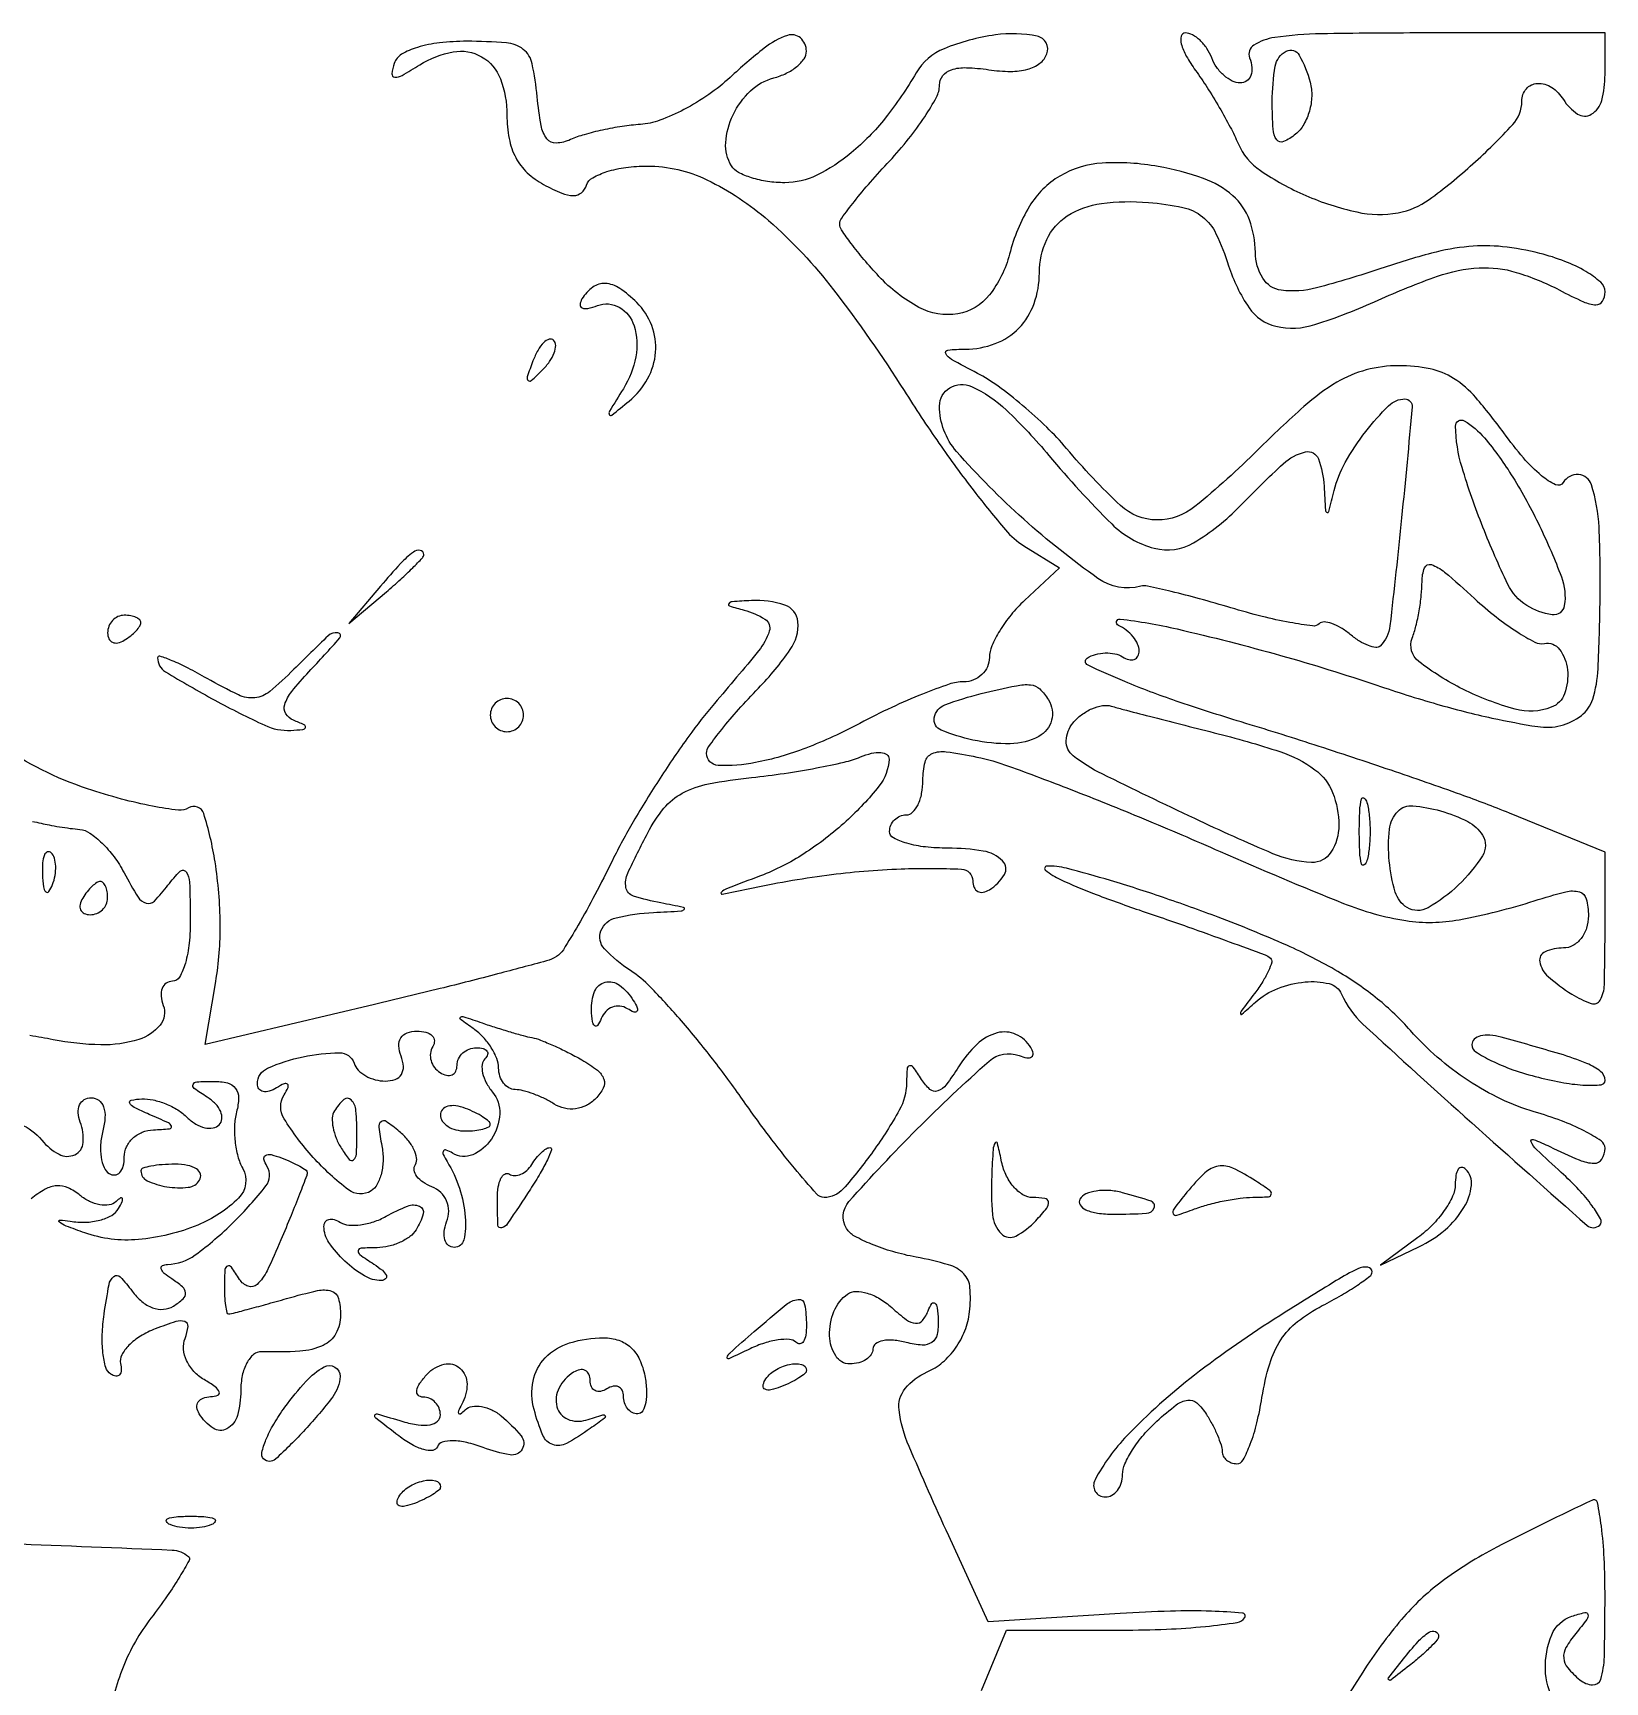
# Model space of a CAD drawing. Extents: x 4 to 800, y 0 to 528.
# Drawn here: x 705.5 to 800, y 428.9 to 528 of the extents above; entities that cross this region are included whole.
import ezdxf

# ---------------------------------------------------------------- set-up
doc = ezdxf.new("R2010")
doc.units = 0

msp = doc.modelspace()

# ---------------------------------------------------------------- linework, layer by layer
for points in [[(762.51342, 428.377876), (764.02684, 432), (770.954403, 432, 0.01011), (773.642727, 432.054365, 0.015168), (775.983574, 432.220312, 0.010001), (777.891315, 432.452493, 0.222238), (778.346919, 432.75, 0.561167), (778.207158, 433.026643, 0.011712), (776.34064, 433.132812, 0.015567), (773.880424, 433.138386, 0.008491), (770.864121, 433), (762.916369, 432.5), (760.552839, 437.664091, -0.005822), (758.169548, 443.035779, -0.068896), (757.566148, 445.229975, -0.208201), (757.9362, 446.518099, -0.117297), (759.256927, 447.515854, 0.073181), (760.187252, 448.09855, 0.062807), (760.966528, 448.952538, 0.061363), (761.524459, 449.994369, 0.063507), (761.804693, 451.128449, 0.048837), (761.830638, 452.585016, 0.17533), (761.451558, 453.418349, 0.13082), (760.545313, 453.957379, 0.022748), (758.589772, 454.417181, -0.023541), (757.194472, 454.74759, -0.02771), (755.912157, 455.193987, -0.028349), (754.89055, 455.683815, -0.129073), (754.416922, 456.134422, -0.330917), (754.556213, 457.758148, -0.01481), (758.643487, 462.107521, -0.015355), (762.987243, 466.204167, -0.279944), (764.782559, 466.529946, 0.048701), (765.250831, 466.400809, 0.194253), (765.536271, 466.462236, 0.299006), (765.624116, 466.673529, 0.091881), (765.492921, 467.011454, 0.147859), (764.595746, 467.804121, 0.174267), (763.472258, 467.899815, 0.125455), (762.257295, 467.220686, 0.063394), (761.140343, 465.853117, -0.021533), (760.39993, 464.773887, -0.151479), (759.88957, 464.405081, -0.269576), (759.427133, 464.499568, -0.06965), (758.915109, 465.103117, 0.013436), (758.423495, 465.835242, 0.306752), (758.198179, 465.91936, 0.327388), (758.048194, 465.741309, 0.014447), (758.015313, 464.884859, -0.126086), (757.579281, 463.247937, -0.027881), (756.0075, 460.779062, -0.024423), (754.207467, 458.514059, -0.215875), (753.072311, 458, -0.21557), (752.615443, 458.206573, -0.007019), (751.27616, 459.772717, -0.012317), (749.735547, 461.722095, -0.008117), (748.056624, 464.034782, 0.012941), (746.259607, 466.46057, 0.013434), (744.361031, 468.759386, 0.013231), (742.615726, 470.656831, 0.055216), (741.420319, 471.644166, -0.058562), (739.856908, 472.95309, -0.291695), (739.651547, 474.025891, -0.244111), (740.561616, 474.813576, -0.046037), (742.809017, 475.136182, 0.001815), (744.467884, 475.226169, 0.216837), (744.652343, 475.323348, 0.555228), (744.610918, 475.435148, 0.002994), (743.25, 475.705733, -0.029147), (741.612173, 476.121419, -0.276242), (741.151791, 476.641143, -0.158039), (741.261936, 477.499644, -0.009041), (742.45779, 479.918375, -0.052912), (743.433477, 481.397971, -0.098479), (744.541107, 482.304296, -0.074993), (746.116708, 482.86119, -0.020996), (748.70779, 483.247632, 0.010001), (750.670819, 483.496426, 0.010248), (752.606351, 483.821834, 0.010048), (754.272854, 484.172086, 0.041776), (755.25, 484.485906, -0.039785), (755.918714, 484.703606, -0.077694), (756.476165, 484.748366, -0.13334), (756.834519, 484.621574, -0.256517), (756.966731, 484.356989, -0.15988), (756.360069, 482.724881, -0.040104), (754.39216, 480.625648, -0.040183), (751.845313, 478.66048, -0.053596), (749.242084, 477.338868, 0.001796), (747.201935, 476.556293, 0.110185), (746.879826, 476.340925, 0.731783), (746.935274, 476.239794, 0.004177), (748.5, 476.561153, -0.019627), (753.233268, 477.38177, -0.024365), (757.686396, 477.755354, -0.019002), (761.317734, 477.744377, -0.402249), (762, 477.033533, 0.097327), (762.076961, 476.641904, 0.174901), (762.29375, 476.401786, 0.170675), (762.618364, 476.352055, 0.092135), (763, 476.5, 0.119928), (763.896312, 477.408754, 0.343974), (763.79462, 478.232669, 0.157345), (762.63239, 478.827826, 0.040305), (760.5, 479, -0.027026), (759.158889, 479.072542, -0.042582), (758.028125, 479.29375, -0.052312), (757.232098, 479.614308, -0.277684), (757, 480, -0.099038), (757.076342, 480.381638, -0.097945), (757.29375, 480.70625, -0.097945), (757.618362, 480.923658, -0.099038), (758, 481, 0.197211), (758.382022, 481.156775, 0.086137), (758.70625, 481.61084, 0.066066), (758.92642, 482.283533, 0.046125), (759, 483.079455, -0.059709), (759.131754, 484.178816, -0.235736), (759.55879, 484.684198, -0.136928), (760.406161, 484.798466, -0.017148), (762.25, 484.477371, -0.035715), (764.143012, 483.936903, -0.005228), (767.882979, 482.529331, -0.005885), (772.273783, 480.764441, -0.00502), (776.86227, 478.8028, 0.007907), (784.278671, 475.682723, 0.056686), (788.019214, 474.650894, 0.085803), (791.237277, 474.700078, 0.029864), (795.75, 475.834026, -0.013148), (797.645584, 476.378284, -0.131895), (798.461993, 476.370958, -0.268999), (798.872552, 475.950924, -0.062188), (799, 474.930194, -0.076159), (798.887021, 474.19276, -0.089384), (798.559375, 473.566995, -0.100745), (798.072044, 473.148671, -0.127824), (797.5, 473, 0.102092), (796.397723, 472.772562, 0.348836), (796.074588, 472.170466, 0.171124), (796.581978, 471.2795, 0.038996), (798, 470.232073, 0.05234), (799.166315, 469.663402, 0.37009), (799.711625, 469.868559, 0.119766), (799.961089, 470.792762, 0.006311), (800, 473.875383), (800, 478.767713), (794.25, 481.105059, 0.010728), (791.335677, 482.217475, 0.003857), (787.142301, 483.67948, 0.003824), (782.520562, 485.211626, 0.004526), (778.128045, 486.586813, -0.008579), (774.227422, 487.842813, -0.016154), (771.132426, 489.01124, -0.013759), (768.899867, 490.01038, -0.592553), (768.878045, 490.424628, -0.071612), (769.381515, 490.643808, -0.058093), (769.964176, 490.732798, -0.059632), (770.534296, 490.685014, -0.087934), (771, 490.5, 0.074422), (771.382495, 490.336022, 0.151112), (771.70625, 490.350121, 0.187673), (771.920347, 490.535826, 0.121914), (772, 490.85765, 0.109884), (771.907908, 491.271631, 0.06218), (771.632812, 491.70849, 0.057512), (771.228005, 492.100797, 0.060035), (770.75, 492.384018, -0.861219), (770.855654, 492.77163, -0.027475), (774.28042, 492.176007, -0.011515), (780.499634, 490.586931, -0.013672), (786.289324, 488.792608, 0.011928), (789.893229, 487.661903, 0.016087), (793.205991, 486.823095, 0.015137), (795.953506, 486.307362, 0.100633), (797.338757, 486.370175, 0.103517), (798.577156, 486.97176, 0.15371), (799.260132, 487.954675, 0.064396), (799.580791, 489.783083, 0.007397), (799.707182, 493.96671, 0.015586), (799.639058, 498.288835, 0.065006), (799.182114, 500.846991, 0.309253), (798.407067, 501.453943, 0.277225), (797.487214, 500.979312, -0.382914), (797.029921, 500.844918, -0.062554), (796.183175, 501.388238, -0.041528), (795.103767, 502.452732, -0.020611), (793.911843, 503.963, 0.021499), (792.233975, 506.081255, 0.072302), (790.900259, 507.235874, 0.092395), (789.480951, 507.81089, 0.050207), (787.602396, 508, 0.064786), (785.650485, 507.746023, 0.069949), (783.882804, 507.001884, 0.04741), (781.900446, 505.547782, 0.013788), (779.139189, 502.948482, -0.024581), (775.355028, 499.537245, -0.17448), (773.061379, 498.728524, -0.188805), (770.879753, 499.599174, -0.029598), (767.633879, 503.023263, 0.024854), (766.442564, 504.304095, 0.01788), (764.994997, 505.615643, 0.018126), (763.524281, 506.76685, 0.03679), (762.276018, 507.539644, -0.005972), (760.71208, 508.379341, -0.151918), (760.381049, 508.724447, -0.527255), (760.502844, 508.943536, -0.022502), (761.55, 508.993839, 0.090187), (763.3465, 509.326117, 0.109793), (764.772973, 510.263735, 0.108083), (765.683031, 511.730681, 0.08519), (766, 513.577555, -0.109701), (766.445238, 515.582465, -0.140904), (767.680949, 516.999871, -0.111675), (769.733717, 517.752403, -0.05352), (772.555165, 517.814526, -0.030902), (774.624605, 517.508728, -0.11537), (775.807938, 516.954218, -0.116462), (776.616613, 515.935543, -0.031779), (777.374953, 514.012181, 0.070154), (778.603327, 511.48287, 0.190328), (780.216705, 510.373278, 0.134771), (782.563781, 510.471046, 0.029484), (786.370567, 511.941036, -0.021882), (789.935486, 513.38025, -0.071056), (792.429094, 513.880737, -0.088149), (794.658716, 513.612704, -0.046366), (797.25, 512.553142, 0.013245), (798.705627, 511.842206, 0.096769), (799.456909, 511.662408, 0.276275), (799.845437, 511.873219, 0.134441), (800, 512.437665, 0.214742), (799.741306, 513.012226, 0.047846), (798.849276, 513.661335, 0.041525), (797.582741, 514.273826, 0.029724), (796.08264, 514.751055, 0.035479), (793.84325, 515.153119, 0.050396), (791.821799, 515.165274, 0.04157), (789.567806, 514.76027, 0.016178), (786.533434, 513.844088, -0.016587), (782.656878, 512.677077, -0.096897), (780.541623, 512.537154, -0.227724), (779.42804, 513.258725, -0.135567), (778.984687, 514.809017, 0.086565), (778.624894, 516.766727, 0.123662), (777.631175, 518.217598, 0.097168), (775.865154, 519.253449, 0.038989), (773.146184, 519.973268, 0.060267), (769.781948, 520.176972, 0.118719), (767.234948, 519.399563, 0.125506), (765.411167, 517.587116, 0.071764), (764.207874, 514.70519, -0.103602), (762.996415, 512.252072, -0.186341), (761.095078, 511.119673, -0.167568), (758.765665, 511.503586, -0.082117), (756.359255, 513.368361, -0.010878), (755.455542, 514.38653, -0.015034), (754.693031, 515.340936, -0.01156), (754.108673, 516.1579, -0.15057), (754, 516.51059, -0.160122), (754.119934, 516.875494, -0.008314), (754.879891, 517.871597, -0.012485), (755.847779, 519.036416, -0.008688), (756.995373, 520.304234, 0.019469), (758.142455, 521.62774, 0.023304), (759.112214, 522.961772, 0.022921), (759.813601, 524.142159, 0.122334), (759.995373, 524.863499, -0.167334), (760.19479, 525.436357, -0.151328), (760.7127, 525.793601, -0.085041), (761.614577, 525.914984, -0.027467), (762.961632, 525.792323, 0.034359), (764.27001, 525.69133, 0.068363), (765.298818, 525.823918, 0.094145), (766.028848, 526.178742, 0.142002), (766.453219, 526.738688, 0.461703), (765.874685, 527.801018, 0.087614), (763.355208, 527.882291, 0.059845), (760.273516, 527.055619, 0.166808), (758.601277, 525.611867, -0.035828), (756.739599, 522.888601, -0.050816), (754.692322, 520.789155, -0.060485), (752.622868, 519.446254, -0.11419), (750.694346, 519, -0.036027), (749.662455, 519.074448, -0.040371), (748.691654, 519.296379, -0.044285), (747.911287, 519.620765, -0.134491), (747.494469, 520.008949, -0.157055), (747.149088, 521.408124, -0.094762), (747.589749, 523.074561, -0.090724), (748.642371, 524.523041, -0.127088), (750.033119, 525.29841, 0.04899), (750.785541, 525.576207, 0.058505), (751.422229, 525.982921, 0.068624), (751.855962, 526.449971, 0.15405), (752, 526.90638, 0.21706), (751.638728, 527.699366, 0.267748), (750.854197, 527.85236, 0.085217), (749.465366, 527.092465, 0.019186), (747.413363, 525.332127, -0.035536), (746.126255, 524.299003, -0.030541), (744.640825, 523.399965, -0.031719), (743.186267, 522.750781, -0.073023), (742.01734, 522.500927, 0.021347), (740.930521, 522.383667, 0.015969), (739.745779, 522.165507, 0.016215), (738.641441, 521.88768, 0.035124), (737.819353, 521.588425, -0.092806), (736.962096, 521.383861, -0.244916), (736.405837, 521.63979, -0.122397), (736.051997, 522.441539, -0.019113), (735.819353, 524.169624, 0.028343), (735.51462, 526.155398, 0.17567), (734.978328, 527.017039, 0.148957), (733.964426, 527.410915, 0.0187), (731.583333, 527.5, 0.02729), (729.952385, 527.410916, 0.046602), (728.617237, 527.137113, 0.05976), (727.663298, 526.717064, 0.180648), (727.224525, 526.173574, 0.052747), (727.087289, 525.549192, 0.429215), (727.25611, 525.348726, 0.144527), (727.697356, 525.450672, 0.011032), (728.758726, 526.081395, -0.094259), (730.776827, 526.864803, -0.177921), (732.475458, 526.573511, -0.174204), (733.605241, 525.242644, -0.08997), (734, 523.066569, 0.046785), (734.132585, 521.6527, 0.074739), (734.532089, 520.509535, 0.081464), (735.21859, 519.60268, 0.067316), (736.202201, 518.891786, 0.023545), (737.289811, 518.374013, 0.096199), (738.002632, 518.225485, 0.181721), (738.474424, 518.395514, 0.13675), (738.785534, 518.856602, -0.18859), (739.152401, 519.29701, -0.049748), (740.011052, 519.664127, -0.043297), (741.147985, 519.91607, -0.032896), (742.422304, 520, -0.113448), (746.022891, 519.17239, -0.066678), (749.724173, 516.720786, -0.049162), (753.630518, 512.564205, -0.022944), (757.871148, 506.5, 0.010618), (759.966988, 503.339846, 0.012729), (762.076419, 500.460613, 0.011478), (763.959943, 498.134782, 0.07828), (765.075227, 497.174427), (767.214886, 495.848854), (765.107443, 493.885472, 0.0335), (764.300971, 493.026347, 0.033799), (763.619061, 492.069651, 0.035841), (763.144256, 491.157692, 0.102449), (763, 490.461045, -0.104951), (762.881682, 489.903572, -0.09915), (762.545919, 489.429182, -0.096448), (762.044267, 489.111225, -0.093424), (761.454194, 489, 0.081827), (760.582722, 488.856419, 0.013592), (758.982949, 488.265625, 0.014599), (757.123484, 487.457131, 0.012463), (755.212151, 486.5, -0.030381), (751.96403, 485.016466, -0.043774), (748.929265, 484.143129, -0.059056), (746.695748, 483.975892, -0.401605), (746, 484.702393, -0.158824), (746.13614, 485.120171, -0.010457), (746.914273, 486.141748, -0.014318), (747.920103, 487.334717, -0.010163), (749.112419, 488.615987, 0.039119), (751.030116, 490.932055, 0.175059), (751.487253, 492.604765, 0.301186), (750.696156, 493.613796, 0.093694), (748.690983, 493.883999, 0.005163), (747.542991, 493.811325, 0.213559), (747.329337, 493.69617, 0.524627), (747.373816, 493.557626, 0.009556), (748.25, 493.310674, -0.077765), (749.507939, 492.762696, -0.340304), (749.767446, 492.04896, -0.094992), (749.127275, 490.867906, -0.005456), (746.466116, 487.68938, 0.021151), (744.925189, 485.726911, 0.011775), (743.208635, 483.216782, 0.011728), (741.588403, 480.590652, 0.018585), (740.339292, 478.261051, -0.007616), (739.289743, 476.19613, -0.010512), (738.280942, 474.377735, -0.007397), (737.389277, 472.898007, -0.115537), (736.973297, 472.483497, -0.072408), (736.373094, 472.223335, -0.00175), (733.439515, 471.43996, -0.003784), (729.982515, 470.557686, -0.00256), (726.028964, 469.601947), (715.857685, 467.198172), (716.496562, 470.97965, 0.044711), (716.767204, 474.442081, 0.03587), (716.456931, 478.168781, 0.037868), (715.773323, 481.082156, 0.488678), (714.867882, 481.418346, -0.170555), (714.250752, 481.283119, -0.016294), (712.704759, 481.524259, -0.019304), (710.832381, 481.954612, -0.014041), (708.785893, 482.571115, -0.073125), (703.493543, 485.237332, -0.052419)], [(705.481837, 480.60471, -0.022796), (706, 480.5, 0.014474), (706.477565, 480.395195, 0.006895), (707.097237, 480.286719, 0.006829), (707.748376, 480.191071, 0.009639), (708.33102, 480.125, -0.127687), (708.93428, 479.906406, -0.043366), (709.660451, 479.309122, -0.039768), (710.382143, 478.480121, -0.03637), (710.987651, 477.523075, 0.014136), (711.826018, 476.057706, 0.188636), (712.311113, 475.688958, 0.276727), (712.810545, 475.82335, 0.029622), (713.624827, 476.773075, -0.035819), (714.360893, 477.610369, -0.471595), (714.719824, 477.573162, -0.138596), (714.92004, 476.949703, -0.006704), (714.968197, 474.75, -0.027267), (714.901293, 473.297843, -0.044696), (714.669079, 472.08971, -0.057059), (714.321653, 471.252181, -0.272344), (713.893011, 471, 0.15171), (713.517214, 470.883289, 0.152442), (713.274514, 470.574413, 0.115417), (713.211464, 470.105367, 0.067655), (713.341982, 469.551192, -0.270609), (713.147004, 468.359294, -0.14538), (711.869225, 467.501249, -0.081194), (709.579649, 467.177246, -0.043244), (706.727529, 467.486155, 0.010753), (705.329336, 467.730222, 0.078235)], [(704.721232, 462.426206, -0.120695), (706.046611, 461.443838, 0.096551), (707.078209, 460.600083, 0.237976), (708.02924, 460.575541, 0.269792), (708.529498, 461.303166, 0.110869), (708.349337, 462.532025, -0.074824), (708.225604, 463.093145, -0.123208), (708.310935, 463.568782, -0.152358), (708.589285, 463.882911, -0.136672), (709.009643, 464, -0.163851), (709.460314, 463.84824, -0.147033), (709.75136, 463.448384, -0.099764), (709.839914, 462.812391, -0.048853), (709.710511, 462.000996, 0.046215), (709.577577, 461.194768, 0.054994), (709.607491, 460.424696, 0.064046), (709.78447, 459.801315, 0.15438), (710.09388, 459.441979, 0.159385), (710.437314, 459.358858, 0.191145), (710.733827, 459.504431, 0.126121), (710.934315, 459.884171, 0.05878), (711, 460.440983, -0.110163), (711.133877, 461.04124, -0.095846), (711.514063, 461.562685, -0.090881), (712.081739, 461.925295, -0.086975), (712.75, 462.070285, 0.011173), (713.721577, 462.131074, 0.467319), (713.827495, 462.282091, 0.223503), (713.652006, 462.489401, 0.005675), (712.5, 463, -0.012201), (711.585293, 463.419791, -0.16789), (711.331472, 463.674598, -0.491892), (711.421362, 463.854446, -0.036943), (712.05, 463.929715, -0.066365), (712.730016, 463.870252, -0.041762), (713.492292, 463.63175, -0.041325), (714.216508, 463.264499, -0.058437), (714.783333, 462.816667, 0.060453), (715.290763, 462.419063, 0.07915), (715.835764, 462.197639, 0.097207), (716.331989, 462.180693, 0.157721), (716.704373, 462.37104, 0.178642), (716.867806, 462.725671, 0.12375), (716.79326, 463.165325, 0.090799), (716.479489, 463.628611, 0.057681), (715.97104, 464.03906, -0.01503), (715.203258, 464.557565, -0.348956), (715.136206, 464.794963, -0.287014), (715.358264, 464.952014, -0.012094), (716.366631, 464.984687, -0.063009), (717.199209, 464.886282, -0.172744), (717.685462, 464.56379, -0.167675), (717.866928, 463.998876, -0.058651), (717.747393, 463.142033, 0.05374), (717.624244, 462.3183, 0.037606), (717.65632, 461.379417, 0.038019), (717.826212, 460.473224, 0.0623), (718.119641, 459.750697, -0.336622), (717.869822, 457.967745, -0.099079), (715.415742, 456.343518, -0.074648), (711.844224, 455.4766, -0.10694), (708.621615, 455.87815, -0.007739), (707.506709, 456.288302, -0.077475), (707.077619, 456.535485, -0.725207), (707.120404, 456.648682, -0.0318), (707.749004, 456.57987, 0.051132), (708.65832, 456.515714, 0.056306), (709.531626, 456.642553, 0.063832), (710.241887, 456.929716, 0.135699), (710.659329, 457.34388, 0.018049), (710.878221, 457.760768, 0.205112), (710.886007, 457.942626, 0.484039), (710.779823, 457.976333, 0.035479), (710.502335, 457.758676, -0.144798), (710.088476, 457.559537, -0.083091), (709.530184, 457.562285, -0.070874), (708.916142, 457.760494, -0.059816), (708.342009, 458.131121, 0.066439), (707.619189, 458.584335, 0.124933), (706.945315, 458.706112, 0.110741), (706.239475, 458.495187, 0.045471), (705.411103, 457.926222, -0.012204)], [(796.952371, 427.730844, -0.120213), (796.41604, 429.637711, -0.108542), (796.797371, 431.717505, -0.216801), (798, 432.82943, -0.019851), (798.78607, 433.055076, -0.418303), (798.973778, 432.939338, -0.222739), (798.909938, 432.643335, -0.009777), (798.237669, 431.7953, 0.042493), (797.653464, 430.950312, 0.153566), (797.515418, 430.31885, 0.154913), (797.764152, 429.725429, 0.043473), (798.487669, 429.010234, 0.157701), (799.253542, 428.704425, 0.348511), (799.739638, 429.039573, 0.068452), (799.958877, 430.399944, 0.005774), (800, 433.960889, 0.01137), (799.946426, 436.316542, 0.020482), (799.779688, 438.240793, 0.017728), (799.545345, 439.667099, 0.486003), (799.25, 439.81628, 0.010289), (793.488809, 436.978906, 0.041186), (790.161735, 434.890532, 0.05665), (787.774343, 432.639373, 0.033134), (785.438748, 429.471701), (782.114496, 424.27506)], [(676.61261, 426.5), (680.806305, 429.264188, 0.025559), (682.536007, 430.535628, 0.040158), (683.865565, 431.812665, 0.048555), (684.730029, 433.002699, 0.133587), (685, 433.995136, -0.140813), (685.349996, 435.213267, -0.143359), (686.291395, 436.049736, -0.063774), (688.190063, 436.666931, -0.010506), (692, 437.304886, -0.042895), (695.180048, 437.493233, -0.002954), (704.186066, 437.200556, -0.001015), (713.870593, 436.808862, -0.165934), (714.850987, 436.427109, -0.357903), (714.89581, 436.185194, -0.010368), (714.334832, 435.216527, -0.01646), (713.57291, 434.049976, -0.010027), (712.600987, 432.721288, 0.067697), (710.929294, 429.777194, 0.066184), (710.088385, 426.47087, 0.063918)]]:
    msp.add_lwpolyline(points, format="xyb")
for points in [[(775.388116, 525.75, -0.01509), (776.080783, 524.731786, -0.010112), (776.813327, 523.528793, -0.010189), (777.476202, 522.33355, -0.019726), (777.94807, 521.34802, 0.142643), (779.284905, 519.729822, 0.047297), (782.010352, 518.232297, 0.047397), (785.07627, 517.239431, 0.100098), (787.56452, 517.192329, 0.112357), (789.42246, 517.987463, 0.026486), (792.062854, 520.127518, 0.023242), (794.450346, 522.491966, 0.188116), (795, 523.90121, -0.177724), (795.272357, 524.643242, -0.209943), (795.939337, 524.968208, -0.157581), (796.794297, 524.728738, -0.108304), (797.5, 524, 0.109111), (798.345484, 523.129702, 0.288344), (799.176946, 523.112207, 0.196298), (799.800643, 523.945173, 0.063848), (800, 525.5), (800, 528), (789.031385, 528, 0.003968), (782.941093, 527.951669, 0.031877), (780.148957, 527.728931, 0.104933), (778.893867, 527.267315, 0.358149), (778.638374, 526.5, -0.067132), (778.774141, 525.926215, -0.114803), (778.710497, 525.440625, -0.152369), (778.461684, 525.12092, -0.152937), (778.075604, 525, -0.114543), (777.597486, 525.110986, -0.065778), (777.102544, 525.440625, -0.060318), (776.666562, 525.926443, -0.061198), (776.361626, 526.5, 0.054753), (776.066023, 527.073663, 0.057438), (775.656955, 527.559375, 0.064044), (775.201848, 527.889935, 0.125723), (774.771039, 528, 0.346039), (774.526721, 527.807912, 0.127154), (774.533625, 527.339062, 0.061895), (774.83272, 526.614131, 0.028159)], [(782.280134, 525.036768, -0.07314), (782.37238, 524.199698, -0.059932), (782.232421, 523.309716, -0.061545), (781.892856, 522.503514, -0.089361), (781.396765, 521.914323, -0.067349), (780.682023, 521.467976, -0.358287), (780.26902, 521.579766, -0.141827), (780.045492, 522.218565, -0.013708), (780, 523.877555, -0.042338), (780.18086, 526.009648, -0.2371), (780.840011, 526.904539, -0.402107), (781.621505, 526.667666, -0.064106)], [(738.507079, 512.011454, 0.113704), (738.392643, 511.674215, 0.328537), (738.511019, 511.47409, 0.156516), (738.864305, 511.441753, 0.036809), (739.439633, 511.615209, -0.226868), (740.753121, 511.510201, -0.187845), (741.637372, 510.402013, -0.122787), (741.745255, 508.536322, -0.092844), (740.997165, 506.617534, 0.00241), (740.165452, 505.267302, 0.249433), (740.153088, 505.055746, 0.487938), (740.294614, 505.022254, 0.003784), (741.339345, 505.872445, 0.093346), (742.456568, 507.215176, 0.107984), (742.935847, 508.805622, 0.111516), (742.702144, 510.411048, 0.105066), (741.8, 511.8, 0.046899), (740.776623, 512.647506, 0.134251), (739.910819, 512.945066, 0.176912), (739.1644, 512.725513, 0.095526)], [(735.564293, 508.293128, 0.008399), (735.21821, 507.336218, 0.286372), (735.270328, 507.111181, 0.400052), (735.463552, 507.106486, 0.011214), (736.124088, 507.733333, 0.043285), (736.558688, 508.246577, 0.063152), (736.837219, 508.768815, 0.082976), (736.927901, 509.220211, 0.20742), (736.806872, 509.526461, 0.278911), (736.538684, 509.59249, 0.120343), (736.210949, 509.395085, 0.070189), (735.866277, 508.940734, 0.036269)], [(766.575545, 502.603417, 0.02326), (770.351208, 498.491225, 0.131796), (772.910155, 497.027954, 0.201148), (775.268886, 497.359469, 0.066193), (778.074506, 499.576871, -0.013155), (780.663115, 502.110722, -0.13068), (781.993248, 502.817661, -0.376062), (782.770633, 502.402237, -0.077431), (783.116001, 500.75, 0.00209), (783.195894, 499.316909, 0.287024), (783.291619, 499.182508, 0.456711), (783.404676, 499.23908, 0.002759), (783.719239, 500.5, -0.068674), (784.381257, 502.176449, -0.036323), (785.619677, 504.042802, -0.03298), (786.995205, 505.597299, -0.197631), (787.974231, 506, -0.440787), (788.409015, 505.524276, -0.002562), (787.774257, 498.861961, -0.003854), (787.071178, 492.366392, -0.169051), (786.482493, 491.14916, -0.233747), (786.220977, 491.060708, -0.059461), (785.774553, 491.175594, -0.047976), (785.23708, 491.446279, -0.032587), (784.682157, 491.848823, 0.037101), (784.122944, 492.246832, 0.053183), (783.572443, 492.504735, 0.066954), (783.109682, 492.597649, 0.215715), (782.822868, 492.489535, -0.232889), (782.426897, 492.354887, -0.01211), (781.058974, 492.567316, -0.017111), (779.393001, 492.926763, -0.011404), (777.510582, 493.446779, 0.0059), (775.620959, 493.991239, 0.008445), (773.932053, 494.425806, 0.005103), (772.509663, 494.750978, 0.117483), (772.095705, 494.742965, -0.22054), (769.525181, 495.213068, -0.028859), (765.063019, 498.768001, -0.030052), (761.029227, 502.8432, -0.182023), (760, 505.576725, -0.2635), (760.621474, 506.674114, -0.246011), (761.917477, 506.749081, -0.084529), (764.023856, 505.32859, -0.02815)], [(796.06444, 498.366885, -0.022518), (797.378045, 495.309581, -0.130647), (797.553452, 493.578129, -0.406922), (796.81814, 493.031779, -0.107624), (795.29813, 493.583742, -0.140916), (794.163191, 494.856906, -0.017544), (792.660142, 498.287045, -0.021143), (791.404563, 501.886522, -0.069097), (791.015181, 504.372445, -0.584774), (791.543438, 504.681887, -0.086033), (792.753176, 503.662847, -0.037092), (794.462531, 501.293421, -0.024997)], [(726.404988, 494.75), (724.5, 492.5), (726.75, 494.404988, 0.008332), (727.612165, 495.159969, 0.012381), (728.339062, 495.851732, 0.007508), (728.918017, 496.44834, 0.191119), (729, 496.654988, 0.372044), (728.789444, 496.898791, 0.197337), (728.373826, 496.795506, 0.048385), (727.598996, 496.102181, 0.010402)], [(796.353884, 491.304425, -0.28788), (797.260911, 490.95003, -0.133146), (797.741328, 489.722266, -0.113915), (797.569585, 488.281083, -0.218094), (796.771041, 487.465635, -0.159986), (794.589758, 487.358393, -0.048595), (791.457846, 488.556145, -0.049342), (788.805951, 490.222417, -0.330726), (788.412233, 491.631879, 0.031567), (788.637725, 492.352413, 0.017172), (788.827343, 493.260555, 0.017049), (788.957372, 494.200907, 0.025833), (789, 495.025417, -0.092588), (789.153572, 495.847638, -0.398117), (789.5627, 496.042116, -0.098935), (790.355838, 495.597156, -0.007915), (792.163274, 493.998054, 0.018134), (793.44975, 492.905901, 0.024089), (794.699116, 492.015003, 0.022662), (795.776702, 491.389453, 0.168768)], [(710, 491.940983, 0.108972), (710.078288, 491.586039, 0.182303), (710.29375, 491.3746, 0.161196), (710.6179, 491.343488, 0.082592), (711, 491.5, 0.029505), (711.382774, 491.768994, 0.035638), (711.70625, 492.066025, 0.038439), (711.934461, 492.34829, 0.151918), (712, 492.559017, 0.210953), (711.92554, 492.727648, 0.081139), (711.70625, 492.870461, 0.061769), (711.382849, 492.967655, 0.042167), (711, 493, 0.105053), (710.618444, 492.918938, 0.099167), (710.29375, 492.688914, 0.09642), (710.076123, 492.345238, 0.093332)], [(721.193098, 489.75, -0.022377), (719.737734, 488.42018, -0.14892), (718.843108, 488.042002, -0.138618), (717.857739, 488.212375, -0.018486), (715.970876, 489.20349, 0.011159), (714.831017, 489.823701, 0.020488), (713.872695, 490.269049, 0.01862), (713.142057, 490.541414, 0.511235), (713, 490.438791, 0.262189), (713.467923, 489.607794, 0.011627), (716.439211, 487.899146, 0.016131), (719.448463, 486.384299, 0.121645), (721, 486.082685, 0.011635), (721.737362, 486.136881, 0.306401), (721.882621, 486.25708, 0.370826), (721.812369, 486.41217, 0.013768), (721.176873, 486.686656, -0.161905), (720.708432, 487.08219, -0.217072), (720.642171, 487.626908, -0.092936), (721.064586, 488.415429, -0.019264), (722.101187, 489.607709, 0.006714), (723.954024, 491.633804, 0.593566), (723.843219, 491.943089, 0.233259), (723.250822, 491.757959, 0.00597)], [(766.553851, 487.912868, -0.205525), (766.737006, 486.685804, -0.209569), (765.971991, 485.720969, -0.117754), (764.251731, 485.276554, -0.058715), (762, 485.5, -0.043558), (760.096697, 486.095574, -0.353172), (759.687322, 486.842308, -0.262949), (760.326136, 487.613516, -0.032189), (762.5, 488.286934, -0.006597), (764.620161, 488.767399, -0.075561), (765.472464, 488.817591, -0.168286), (766.019842, 488.569553, -0.064668)], [(733, 487, 0.099038), (733.076342, 486.618362, 0.097945), (733.29375, 486.29375, 0.097945), (733.618362, 486.076342, 0.099038), (734, 486, 0.099038), (734.381638, 486.076342, 0.097945), (734.70625, 486.29375, 0.097945), (734.923658, 486.618362, 0.099038), (735, 487, 0.099038), (734.923658, 487.381638, 0.097945), (734.70625, 487.70625, 0.097945), (734.381638, 487.923658, 0.099038), (734, 488, 0.099038), (733.618362, 487.923658, 0.097945), (733.29375, 487.70625, 0.097945), (733.076342, 487.381638, 0.099038)], [(776.5, 485.942544, -0.017302), (780.463408, 484.802322, -0.081086), (782.564772, 483.717548, -0.139573), (783.625499, 482.336849, -0.094713), (784, 480.377555, -0.141976), (783.529167, 478.752841, -0.269326), (782.359911, 478.14338, -0.088502), (780.043642, 478.666738, -0.011154), (775.339788, 480.773379, -0.003183), (769.775854, 483.459292, -0.052694), (768.035522, 484.553786, -0.239228), (767.616173, 485.457455, -0.16589), (768.024555, 486.529587, -0.058912), (768.541092, 487.020907, -0.057354), (769.162446, 487.383395, -0.062341), (769.790107, 487.570021, -0.11246), (770.323113, 487.538274, 0.00682), (771.044864, 487.338656, 0.000845), (772.623039, 486.928106, 0.000997), (774.499325, 486.447378, 0.000825)], [(785.689326, 478.25, -0.161593), (785.521012, 477.99086, -0.542911), (785.366341, 478.042188, -0.052887), (785.259713, 478.748017, -0.011065), (785.232003, 480, -0.011065), (785.259713, 481.251983, -0.052887), (785.366341, 481.957812, -0.542911), (785.521012, 482.00914, -0.161593), (785.689326, 481.75, -0.039571), (785.831531, 480.952734, -0.024357), (785.877971, 480, -0.024357), (785.831531, 479.047266, -0.039571)], [(792.63694, 479.778427, -0.287388), (792.629358, 478.539342, -0.06047), (791.192568, 476.786397, -0.060044), (789.368669, 475.418603, -0.275974), (788.100866, 475.437661, -0.184428), (787.393377, 476.363572, -0.048577), (787.033754, 478.227164, -0.048697), (787.040942, 480.135646, -0.172767), (787.557905, 481.224571, -0.222149), (788.44615, 481.546995, -0.047132), (790.107924, 481.239117, -0.048029), (791.745841, 480.597469, -0.13783)], [(706.078947, 477.416667, 0.018894), (706.137993, 476.670344, 0.168741), (706.279315, 476.37858, 0.470617), (706.461564, 476.395823, 0.054073), (706.683114, 476.8125, 0.051402), (706.839148, 477.359369, 0.05415), (706.876576, 477.916927, 0.060344), (706.797407, 478.402231, 0.126455), (706.604167, 478.729167, 0.296942), (706.385309, 478.77538, 0.208169), (706.200665, 478.592839, 0.077125), (706.089945, 478.112848, 0.028489)], [(772, 475.284148, -0.002286), (774.902758, 474.279292, -0.003486), (777.412172, 473.37803, -0.001278), (779.563078, 472.582311, -0.089084), (779.892501, 472.387261, -0.29053), (779.964296, 472.149294, -0.037699), (779.774824, 471.626731, -0.034418), (779.427449, 470.978609, -0.0219), (778.940729, 470.274166, 0.001505), (778.134831, 469.203868, 0.190155), (778.0915, 469.045182, 0.606101), (778.166535, 469.015928, 0.002547), (778.998228, 469.75, -0.088734), (780.329044, 470.56817, -0.070573), (781.972403, 470.958687, -0.081725), (783.419259, 470.856232, -0.236516), (784.166667, 470.228894, 0.105111), (785.449788, 468.42194, 0.003512), (791.990123, 462.487761, 0.001587), (798.922815, 456.325308, 0.396191), (799.682159, 456.348826, 0.333668), (799.733603, 456.710488, 0.032459), (799.227907, 457.503446, 0.030954), (798.424236, 458.468345, 0.018832), (797.365384, 459.509062, -0.00452), (795.891898, 460.876646, -0.100306), (795.557026, 461.352047, -0.667122), (795.691176, 461.492373, -0.020802), (796.684259, 461.060345, 0.012624), (798.451847, 460.256757, 0.093055), (799.353196, 460.059102, 0.268366), (799.815251, 460.307984, 0.138969), (800, 460.959858, 0.250179), (799.763498, 461.402939, 0.028376), (798.751562, 462.000576, 0.02897), (797.378283, 462.611887, 0.019518), (795.75, 463.154841, -0.041134), (793.765008, 463.91346, -0.033389), (791.780497, 465.03402, -0.032717), (789.919442, 466.437638, -0.035051), (788.302747, 468.042323, 0.043523), (786.332693, 469.932662, 0.036353), (783.94735, 471.582436, 0.029076), (780.872897, 473.16073, 0.013812), (776.752411, 474.847341, 0.007851), (773.411137, 476.048829, 0.00989), (770.280333, 477.050716, 0.008228), (767.638149, 477.791863, 0.074511), (766.449664, 477.921053, 0.701709), (766.369496, 477.667807, 0.052577), (767.275839, 477.113896, 0.020438), (769.248545, 476.273677, 0.008273)], [(708.5, 476, 0.082592), (708.343488, 475.6179, 0.161196), (708.3746, 475.29375, 0.182303), (708.586039, 475.078288, 0.108972), (708.940983, 475, 0.093332), (709.345238, 475.076123, 0.09642), (709.688914, 475.29375, 0.099167), (709.918938, 475.618444, 0.105053), (710, 476, 0.042167), (709.967655, 476.382849, 0.061769), (709.870461, 476.70625, 0.081139), (709.727648, 476.92554, 0.210953), (709.559017, 477, 0.151918), (709.34829, 476.934461, 0.038439), (709.066025, 476.70625, 0.035638), (708.768994, 476.382774, 0.029505)], [(741.595492, 469.845492, -0.029814), (741.832684, 469.405017, -0.270968), (741.812819, 469.196262, -0.349636), (741.637119, 469.14688, -0.038736), (741.239919, 469.351722, 0.110583), (740.793168, 469.506396, 0.119157), (740.336095, 469.449351, 0.11358), (739.93934, 469.185107, 0.09373), (739.664358, 468.756231, -0.04958), (739.450943, 468.348598, -0.449603), (739.274935, 468.323011, -0.187944), (739.137062, 468.576253, -0.020483), (739.078947, 469.25, -0.104361), (739.266925, 470.39381, -0.246727), (739.89934, 470.944185, -0.224565), (740.766298, 470.759903, -0.09175)], [(735.5, 467.614608, -0.045192), (736.015277, 467.466348, -0.012476), (736.79375, 467.141397, -0.012495), (737.660929, 466.727438, -0.01277), (738.5, 466.273507, -0.033311), (739.432775, 465.651611, -0.143583), (739.821924, 465.118941, -0.206159), (739.788891, 464.577109, -0.078318), (739.337132, 463.949411, -0.078981), (738.77327, 463.535681, -0.086486), (738.126087, 463.33347, -0.088156), (737.458986, 463.363886, -0.086093), (736.837132, 463.62182, 0.028675), (736.251812, 463.94739, 0.024155), (735.599033, 464.224903, 0.02485), (734.977267, 464.419957, 0.059818), (734.5, 464.484687, -0.127068), (734.118589, 464.589463, -0.099045), (733.79375, 464.873404, -0.088143), (733.575307, 465.293815, -0.075988), (733.5, 465.786475, 0.094305), (733.391618, 466.356003, 0.048311), (733.059375, 467.005793, 0.045641), (732.573849, 467.630846, 0.051277), (732, 468.130807, -0.006014), (731.202479, 468.707736, -0.504902), (731.202818, 468.837495, -0.242156), (731.398808, 468.8687, -0.003842), (732.5, 468.497713, 0.006017), (733.339057, 468.219094, 0.005573), (734.20625, 467.953283, 0.005568), (734.98331, 467.733913, 0.018546)], [(729.542705, 467.069098, 0.108373), (729.401101, 466.665803, 0.099685), (729.434921, 466.22714, 0.095498), (729.639411, 465.820631, 0.090427), (729.983688, 465.510081, 0.080893), (730.372105, 465.349448, 0.159256), (730.701458, 465.377561, 0.183522), (730.920165, 465.587109, 0.111402), (731, 465.940983, -0.109375), (731.089449, 466.345004, -0.09982), (731.342708, 466.688914, -0.09521), (731.721244, 466.919551, -0.089582), (732.166667, 467, -0.057388), (732.56848, 466.953729, -0.172529), (732.79734, 466.806715, -0.253554), (732.832285, 466.592176, -0.113033), (732.675343, 466.342009, 0.171918), (732.507446, 465.989854, 0.082297), (732.537806, 465.483088, 0.066538), (732.753708, 464.904134, 0.050768), (733.131121, 464.342009, -0.190214), (733.563386, 463.023436, -0.13048), (733.064496, 461.511113, -0.149188), (731.942224, 460.57259, -0.243088), (730.732185, 460.665519, 0.043107), (730.355826, 460.855473, 0.35804), (730.186321, 460.801851, 0.257478), (730.170841, 460.589487, 0.030592), (730.402185, 460.158268, -0.05967), (731.14305, 458.561327, -0.057902), (731.495487, 456.818229, -0.075217), (731.405129, 455.457892, -0.35214), (730.835594, 455, -0.173215), (730.485195, 455.125144, -0.149711), (730.267685, 455.451745, -0.105125), (730.227388, 455.949176, -0.05951), (730.376152, 456.537854, 0.090833), (730.496445, 457.179801, 0.101096), (730.372963, 457.797082, 0.103264), (730.020744, 458.306716, 0.098782), (729.488885, 458.642639, -0.056022), (728.959189, 458.917284, -0.08656), (728.587426, 459.272719, -0.117511), (728.427763, 459.649091, -0.182184), (728.494733, 459.991478, 0.179159), (728.572953, 460.379305, 0.074464), (728.410465, 460.896884, 0.060478), (728.047962, 461.457916, 0.045935), (727.529263, 461.975714, 0.021636), (726.748218, 462.568802, 0.335681), (726.432047, 462.555664, 0.258115), (726.299958, 462.221408, 0.015348), (726.478807, 461.110049, -0.050728), (726.553571, 460.271111, -0.055428), (726.453083, 459.459796, -0.06261), (726.203292, 458.794212, -0.134079), (725.831981, 458.396158, -0.310616), (724.480089, 458.462131, -0.0459), (722.354713, 460.413858, -0.045529), (720.603382, 462.740566, -0.284258), (720.60291, 464.166511, 0.030103), (720.844942, 464.616598, 0.320528), (720.808387, 464.80962, 0.309506), (720.610832, 464.842101, 0.029064), (720.154508, 464.595492, -0.060524), (719.712189, 464.391201, -0.129291), (719.339137, 464.370806, -0.191499), (719.09519, 464.530965, -0.154058), (719, 464.832575, -0.296991), (719.614145, 465.775323, -0.051347), (721.74143, 466.464776, -0.052148), (723.939489, 466.700006, -0.323488), (724.808172, 466.075483, 0.113253), (725.05878, 465.664241, 0.069819), (725.508933, 465.315923, 0.064333), (726.081042, 465.080324, 0.065633), (726.690322, 465, 0.08699), (727.280985, 465.103547, 0.166532), (727.651832, 465.401674, 0.157784), (727.773792, 465.878005, 0.076165), (727.638374, 466.5, -0.076235), (727.50294, 467.122482, -0.158198), (727.625426, 467.598721, -0.166538), (727.997464, 467.896641, -0.086507), (728.590402, 468, -0.062165), (729.133663, 467.932195, -0.132186), (729.500289, 467.726548, -0.191612), (729.63552, 467.4222, -0.149363)], [(792, 467.189026, 0.25239), (792.229941, 466.762517, 0.031525), (793.175, 466.222844, 0.030989), (794.467523, 465.685688, 0.020837), (796, 465.227969, 0.018315), (797.533992, 464.897879, 0.032037), (798.825, 464.753628, 0.036538), (799.763539, 464.777867, 0.385545), (800, 465.038943, 0.231453), (799.737148, 465.576355, 0.066528), (798.914614, 466.056244, 0.027286), (797.288484, 466.632795, 0.003549), (793.75, 467.646735, 0.049004), (793.079793, 467.76457, 0.083173), (792.514063, 467.713599, 0.122831), (792.140378, 467.509331, 0.209513)], [(723.625, 463.202254, 0.131214), (723.501528, 462.79244, 0.054724), (723.546664, 462.212247, 0.049042), (723.73572, 461.56691, 0.045296), (724.05067, 460.952254, 0.02886), (724.524497, 460.291, 0.422266), (724.782177, 460.267166, 0.204688), (724.948456, 460.60267, 0.012382), (724.984687, 461.75, 0.02377), (724.924616, 463.224181, 0.167601), (724.63601, 463.869801, 0.407002), (724.201812, 463.889462, 0.07248)], [(730, 462.968615, 0.152681), (730.115494, 462.599211, 0.098158), (730.440625, 462.284531, 0.08088), (730.926468, 462.07223, 0.062722), (731.5, 462, 0.024748), (732.074824, 462.028469, 0.039339), (732.559375, 462.115447, 0.046727), (732.903916, 462.241071, 0.289661), (733, 462.393011, 0.222225), (732.912889, 462.579329, 0.030693), (732.559375, 462.839659, 0.030395), (732.074558, 463.112506, 0.02136), (731.5, 463.361626, 0.055937), (730.925634, 463.511135, 0.100118), (730.440625, 463.483616, 0.147206), (730.122486, 463.289193, 0.184534)], [(735.408043, 458.5, -0.00298), (734.038607, 456.436902, -0.176003), (733.680811, 456.175807, -0.487338), (733.459517, 456.335457, -0.009724), (733.428571, 457.926581, -0.035839), (733.47939, 458.634658, -0.076815), (733.639077, 459.157129, -0.14786), (733.874348, 459.412966, -0.278706), (734.145187, 459.410269, 0.140509), (734.466878, 459.319718, 0.099897), (734.835806, 459.396018, 0.085072), (735.196157, 459.62842, 0.068778), (735.489919, 459.983688, -0.030527), (735.764476, 460.372688, -0.036443), (736.069836, 460.701458, -0.039487), (736.361524, 460.932793, -0.148983), (736.58207, 461, -0.518391), (736.676115, 460.866665, -0.024212), (736.428614, 460.265625, -0.023028), (736.003637, 459.459365, -0.012226)], [(763.136182, 459.309017, 0.032582), (763.188815, 456.969009, 0.17379), (763.715323, 455.826331, 0.330102), (764.589417, 455.687778, 0.086274), (765.789427, 456.60496, 0.017155), (766.44574, 457.365808, 0.204298), (766.548839, 457.732037, 0.335433), (766.338862, 457.946035, 0.036918), (765.608978, 458, -0.139308), (765.014723, 458.168845, -0.07892), (764.443576, 458.660937, -0.068366), (763.981006, 459.389677, -0.059767), (763.705733, 460.25, 0.012726), (763.484075, 461.261499, 0.668154), (763.338799, 461.283686, 0.121714), (763.217472, 460.894299, 0.004291)], [(722, 459.515135, -0.091883), (721.96362, 459.318838, -0.001333), (721.534394, 458.209469, -0.003614), (721.022421, 456.924173, -0.002371), (720.414958, 455.450708, -0.014063), (719.581296, 453.60331, -0.089373), (718.976798, 452.774745, -0.283659), (718.449853, 452.662745, -0.167324), (717.930271, 453.078584, 0.015266), (717.435214, 453.810335, 0.334234), (717.202869, 453.882295, 0.299305), (717.048454, 453.676783, 0.013498), (717.015313, 452.75, 0.013775), (717.027927, 452.079087, 0.022671), (717.079875, 451.514063, 0.018798), (717.156265, 451.081022, 0.353342), (717.256602, 451, 0.063814), (717.443132, 451.023904, 0.001214), (718.390575, 451.273245, 0.002929), (719.4951, 451.573732, 0.001955), (720.756602, 451.930194, -0.014319), (722.621268, 452.407639, -0.131016), (723.450392, 452.375684, -0.258652), (723.868219, 451.940902, -0.064917), (724, 450.930194, -0.125961), (723.717922, 449.828255, -0.160367), (722.955698, 449.115936, -0.092953), (721.554721, 448.760941, -0.024984), (719.25, 448.731355, 0.18752), (718.773084, 448.566072, 0.094345), (718.367188, 448.062405, 0.072219), (718.092212, 447.29964, 0.050495), (718, 446.388889, -0.067947), (717.796535, 444.898575, -0.200713), (717.16965, 444.103289, -0.280157), (716.33687, 444.135959, -0.108347), (715.5, 445, -0.1105), (715.36726, 445.383194, -0.17786), (715.448037, 445.715183, -0.157395), (715.737441, 445.943454, -0.083291), (716.190983, 446.030409, 0.084773), (716.616928, 446.113373, 0.417033), (716.706617, 446.314709, 0.147203), (716.465034, 446.62379, 0.021812), (715.791533, 447.056856, -0.074673), (715.177274, 447.550438, -0.078604), (714.747767, 448.194778, -0.085444), (714.562219, 448.890622, -0.114629), (714.651811, 449.535017, 0.060176), (714.830271, 450.245169, 0.361895), (714.640212, 450.542687, 0.15534), (714.102988, 450.542495, 0.015082), (712.860277, 450.10467, 0.044683), (711.977287, 449.669168, 0.059386), (711.274047, 449.116425, 0.073316), (710.842817, 448.536817, 0.182969), (710.774777, 448.021771, -0.061408), (710.819375, 447.61015, -0.18306), (710.716787, 447.35093, -0.247625), (710.496697, 447.271499, -0.103984), (710.191507, 447.381642, -0.188248), (709.888788, 447.783943, -0.040152), (709.71804, 448.659136, -0.03675), (709.674749, 449.770075, -0.02781), (709.78462, 450.985879, -0.009567), (710.081176, 452.768365, -0.175674), (710.367594, 453.255195, -0.394629), (710.753658, 453.231796, -0.0318), (711.466185, 452.377132, 0.060144), (712.051734, 451.750493, 0.087829), (712.704335, 451.373425, 0.104477), (713.358869, 451.280838, 0.122075), (713.955059, 451.472225, 0.044504), (714.534319, 451.905786, 0.228686), (714.682512, 452.266632, 0.203842), (714.498367, 452.636323, 0.035442), (713.856763, 453.109687, -0.03415), (713.40256, 453.442983, -0.14557), (713.220047, 453.721339, -0.35388), (713.295708, 453.905928, -0.122494), (713.594461, 453.984687, 0.156735), (715.263419, 454.54691, 0.035592), (717.56304, 456.511636, 0.032652), (719.510632, 458.699621, 0.313622), (719.574673, 459.879176, -0.072388), (719.391936, 460.300713, -0.340663), (719.486339, 460.528983, -0.192023), (719.820196, 460.576904, -0.032397), (720.448062, 460.381557, -0.014234), (721.042746, 460.133714, -0.021463), (721.544118, 459.881387, -0.017406), (721.927197, 459.649676, -0.253212)], [(712, 459.606989, 0.291414), (712.381399, 459.008169, 0.069655), (713.563391, 458.645818, 0.0667), (714.844913, 458.613548, 0.231296), (715.526992, 459.043674, 0.214542), (715.57458, 459.405148, 0.177225), (715.339579, 459.719079, 0.099152), (714.806756, 459.931736, 0.045552), (714.059017, 460, 0.017964), (713.269748, 459.971635, 0.029198), (712.604836, 459.884553, 0.029196), (712.112513, 459.760424, 0.327354)], [(774.872445, 458.312769, 0.007209), (774.075142, 457.303206, 0.278007), (774.044372, 457.028939, 0.381878), (774.260173, 456.934985, 0.009993), (775.331787, 457.312769, -0.024023), (776.154761, 457.577191, -0.016189), (777.115525, 457.802624, -0.01633), (778.061285, 457.960531, -0.03091), (778.831787, 458.015313, 0.012167), (779.773965, 458.046898, 0.349175), (779.943228, 458.19829, 0.2894), (779.847564, 458.428256, 0.009861), (779, 459, 0.032734), (777.634571, 459.760702, 0.153138), (776.754139, 459.883813, 0.150558), (775.952643, 459.482857, 0.031309)], [(791, 458.788639, -0.110007), (790.842045, 458.079396, -0.04383), (790.339062, 457.212759, -0.040646), (789.610887, 456.338919, -0.04048), (788.75, 455.593087), (786.5, 453.942229), (788.806487, 455.036529, 0.066126), (790.383253, 456.058467, 0.080474), (791.519709, 457.399312, 0.107326), (791.969264, 458.717618, 0.22893), (791.623539, 459.709795, 0.20028), (791.388878, 459.806272, 0.247494), (791.183164, 459.696415, 0.11043), (791.042854, 459.340054, 0.0388)], [(768.441979, 457.90612, 0.293546), (768.447967, 457.563512, 0.140077), (768.798181, 457.266173, 0.072514), (769.498384, 457.064213, 0.034022), (770.440983, 457, 0.013228), (772.438062, 457.052843, 0.284356), (772.901836, 457.374914, 0.439388), (772.72398, 457.775037, 0.01719), (771.000996, 458.289489, 0.046215), (770.194768, 458.422423, 0.054994), (769.424696, 458.392509, 0.064046), (768.801315, 458.21553, 0.15438)], [(728.541119, 456.066531, -0.094624), (728.165384, 455.656898, -0.052156), (727.578866, 455.308795, -0.049406), (726.886701, 455.069637, -0.056283), (726.190983, 454.984687, 0.012098), (725.238528, 454.953006, 0.343021), (725.064256, 454.800669, 0.295079), (725.157251, 454.569384, 0.010223), (726, 454, -0.029944), (726.51093, 453.624645, -0.112638), (726.750938, 453.310881, -0.33739), (726.705667, 453.110446, -0.172502), (726.45, 453.015313, -0.139373), (725.430816, 453.289035, -0.053864), (724.252516, 454.179152, -0.05391), (723.299904, 455.290836, -0.151333), (723, 456.259017, -0.14375), (723.081003, 456.534945, -0.191481), (723.291424, 456.685588, -0.135774), (723.61215, 456.676942, -0.06427), (723.99208, 456.504895, 0.119637), (724.497881, 456.339838, 0.052547), (725.206679, 456.359481, 0.047857), (725.990943, 456.541743, 0.046589), (726.73375, 456.870875, -0.032481), (728.028866, 457.488943, -0.202461), (728.747983, 457.475137, -0.375619), (728.962481, 457.011664, -0.067201)], [(780.445781, 450.89591, 0.024473), (775.323933, 447.320572, 0.036629), (771.265477, 443.677013, 0.069384), (769.345971, 441.03017, 0.56584), (769.964816, 440, 0.129047), (770.359592, 440.103615, 0.100711), (770.695915, 440.395097, 0.088974), (770.922072, 440.831126, 0.075391), (771, 441.345012, -0.107389), (771.140067, 441.989638, -0.035723), (771.605433, 442.842837, -0.033645), (772.272316, 443.742258, -0.032501), (773.06105, 444.555249, -0.01904), (774.233381, 445.537668, -0.131894), (774.918426, 445.824993, -0.223004), (775.46703, 445.652906, -0.0661), (776.045737, 444.960237, -0.02013), (776.400399, 444.346143, -0.020445), (776.702554, 443.708632, -0.020733), (776.918851, 443.134438, -0.074735), (776.984687, 442.75, 0.114762), (777.057423, 442.463879, 0.098242), (777.251708, 442.220312, 0.09153), (777.537945, 442.056777, 0.084329), (777.872192, 442, 0.277464), (778.248081, 442.22599, 0.031458), (778.675065, 443.168733, 0.030882), (779.073568, 444.454086, 0.020085), (779.380598, 445.978667, -0.032658), (779.84381, 448.013223, -0.073081), (780.510477, 449.447683, -0.080803), (781.513527, 450.54134, -0.047556), (783.008406, 451.504347, 0.011689), (784.154762, 452.131538, 0.017553), (785.121219, 452.736257, 0.012602), (785.873751, 453.272829, 0.235774), (786, 453.52568, 0.383001), (785.74015, 453.815147, 0.138355), (785.146999, 453.715015, 0.027452), (783.837332, 453.004481, 0.002126)], [(759.317342, 451.188869, -0.047385), (759.542589, 451.62642, -0.466061), (759.722814, 451.649693, -0.179856), (759.862531, 451.375358, -0.018222), (759.921053, 450.633369, -0.060838), (759.852541, 449.770763, -0.192236), (759.540416, 449.295005, -0.171411), (758.957174, 449.133077, -0.046802), (758, 449.289749, 0.040966), (757.233678, 449.424365, 0.070464), (756.5875, 449.392877, 0.106581), (756.157535, 449.210205, 0.24384), (756, 448.90638, -0.151188), (755.893035, 448.560717, -0.098415), (755.592014, 448.266249, -0.081394), (755.142136, 448.067626, -0.063419), (754.611111, 448, -0.260199), (753.758947, 448.475669, -0.130913), (753.392912, 449.692357, -0.104509), (753.65329, 451.153294, -0.142181), (754.477161, 452.19941, -0.159384), (754.974036, 452.3559, -0.07173), (755.657587, 452.249647, -0.060351), (756.412534, 451.914335, -0.049297), (757.12345, 451.388279, 0.023008), (758.011302, 450.656165, 0.139113), (758.5629, 450.444061, 0.245156), (758.971395, 450.612064, 0.079937)], [(752, 450.333333, -0.036245), (751.956608, 449.735523, -0.101051), (751.814502, 449.341748, -0.237774), (751.605842, 449.212042, -0.222224), (751.368517, 449.29815, 0.183602), (750.981566, 449.471991, 0.050013), (750.300218, 449.444134, 0.043591), (749.475882, 449.252917, 0.033548), (748.618517, 448.908354, -0.004741), (747.339813, 448.3068, -0.623796), (747.235248, 448.392266, -0.15535), (747.390849, 448.652952, -0.001954), (748.860784, 449.943537, -0.007715), (750.776509, 451.561007, -0.141487), (751.5015, 451.871505, -0.400772), (751.893998, 451.580001, -0.042437)], [(742.285714, 447.285714, -0.034783), (742.39075, 446.409804, -0.058413), (742.341289, 445.671429, -0.084472), (742.157659, 445.171666, -0.268735), (741.861328, 445, -0.12218), (741.532824, 445.08149, -0.100757), (741.253015, 445.311086, -0.091247), (741.065039, 445.6545, -0.079878), (741, 446.059017, 0.108972), (740.921712, 446.413961, 0.182303), (740.70625, 446.6254, 0.161196), (740.3821, 446.656512, 0.082592), (740, 446.5, -0.088621), (739.618194, 446.348919, -0.167455), (739.29375, 446.391936, -0.177706), (739.077418, 446.621649, -0.101261), (739, 447, 0.101261), (738.922582, 447.378351, 0.177706), (738.70625, 447.608064, 0.167455), (738.381806, 447.651081, 0.088621), (738, 447.5, 0.135877), (737.130691, 446.56146, 0.185139), (737.004239, 445.425789, 0.232867), (737.653575, 444.674631, 0.179808), (738.75, 444.625717, -0.003969), (739.771269, 444.945321, -0.369295), (739.903721, 444.887412, -0.360133), (739.868834, 444.744995, -0.003906), (739, 444.109645, -0.032126), (737.57872, 443.219837, -0.208344), (736.756077, 443.150307, -0.214831), (736.160537, 443.704798, -0.034218), (735.632237, 445.25, -0.11306), (735.570552, 446.969232, -0.1462), (736.29545, 448.362848, -0.12657), (737.7684, 449.263918, -0.07444), (739.822463, 449.571429, -0.083796), (740.718078, 449.420269, -0.103777), (741.441359, 448.985515, -0.096101), (741.967068, 448.266233, -0.062746)], [(723.966731, 447.25, -0.152174), (723.524234, 446.02394, -0.024574), (721.874344, 444.055275, -0.02046), (720.085931, 442.274659, -0.401646), (719.376722, 442.289945, -0.259148), (719.268549, 442.66861, -0.040062), (719.514781, 443.440051, -0.036156), (719.985291, 444.38656, -0.024008), (720.651726, 445.400182, -0.027684), (721.924252, 446.957882, -0.080546), (723.010401, 447.817892, -0.265809), (723.66164, 447.810971, -0.278076)], [(731.273692, 445.547746, 0.019911), (731.079988, 445.172181, 0.27341), (731.094318, 445.025539, 0.413134), (731.209472, 445.007421, 0.027151), (731.497665, 445.241324, -0.144798), (731.911524, 445.440463, -0.083091), (732.469816, 445.437715, -0.070874), (733.083858, 445.239506, -0.059816), (733.657991, 444.868879, -0.047919), (734.847099, 443.672398, -0.311869), (734.912881, 442.871211, -0.31442), (734.18854, 442.531238, -0.048259), (732.566638, 442.974664, 0.032435), (731.591124, 443.274795, 0.054357), (730.74088, 443.381648, 0.07436), (730.113914, 443.298382, 0.240728), (729.816638, 443.0198, -0.28751), (729.540841, 442.803314, -0.09542), (729.005512, 442.848758, -0.061001), (728.289575, 443.148756, -0.033887), (727.5, 443.673313, -0.001876), (726.117082, 444.741958, -0.306927), (726.060627, 444.916073, -0.41374), (726.196855, 444.991231, -0.002328), (727.75, 444.53604, 0.03618), (728.666314, 444.333614, 0.080059), (729.380129, 444.344097, 0.13502), (729.82753, 444.556301, 0.218244), (730, 444.932612, 0.096359), (729.920751, 445.340011, 0.097275), (729.694668, 445.686455, 0.09855), (729.357218, 445.918411, 0.101784), (728.960573, 446, -0.197282), (728.669071, 446.119674, -0.247291), (728.582067, 446.394288, -0.10782), (728.765176, 446.836167, -0.03513), (729.210573, 447.389335, -0.148652), (730.229497, 447.98297, -0.245012), (731.173386, 447.743797, -0.214891), (731.602059, 446.780588, -0.128546)], [(752, 447.606989, -0.2252), (751.911231, 447.419896, -0.029412), (751.544118, 447.154486, -0.029555), (751.042538, 446.875192, -0.020646), (750.448062, 446.618443, -0.036408), (749.868281, 446.443138, -0.155351), (749.512472, 446.474315, -0.32948), (749.393111, 446.674071, -0.1144), (749.507079, 447.011454, -0.115814), (750.098109, 447.603931, -0.080554), (750.973761, 447.969265, -0.115534), (751.708846, 447.972535, -0.349578)], [(730, 440.606989, -0.2252), (729.911231, 440.419896, -0.029412), (729.544118, 440.154486, -0.029555), (729.042538, 439.875192, -0.020646), (728.448062, 439.618443, -0.036408), (727.868281, 439.443138, -0.155351), (727.512472, 439.474315, -0.32948), (727.393111, 439.674071, -0.1144), (727.507079, 440.011454, -0.115814), (728.098109, 440.603931, -0.080554), (728.973761, 440.969265, -0.115534), (729.708846, 440.972535, -0.349578)], [(716.25, 438.337719, -0.057986), (715.679992, 438.181385, -0.037979), (715, 438.12966, -0.037979), (714.320008, 438.181385, -0.057986), (713.75, 438.337719, -0.174857), (713.540618, 438.525001, -0.447206), (713.601562, 438.693942, -0.078554), (714.10856, 438.810911, -0.017491), (715, 438.842105, -0.017491), (715.89144, 438.810911, -0.078554), (716.398438, 438.693942, -0.447206), (716.459382, 438.525001, -0.174857)], [(790, 431.622445, -0.184603), (789.91885, 431.410139, -0.013803), (789.485937, 430.952641, -0.017649), (788.920402, 430.425681, -0.012436), (788.25, 429.872445, -0.001576), (787.120493, 428.99236, -0.377591), (787, 429, -0.377591), (786.99236, 429.120493, -0.001576), (787.872445, 430.25, -0.017685), (788.76332, 431.306759, -0.065617), (789.426111, 431.869516, -0.241985), (789.806605, 431.90695, -0.307699)]]:
    msp.add_lwpolyline(points, format="xyb", close=True)

doc.saveas('drawing.dxf')
